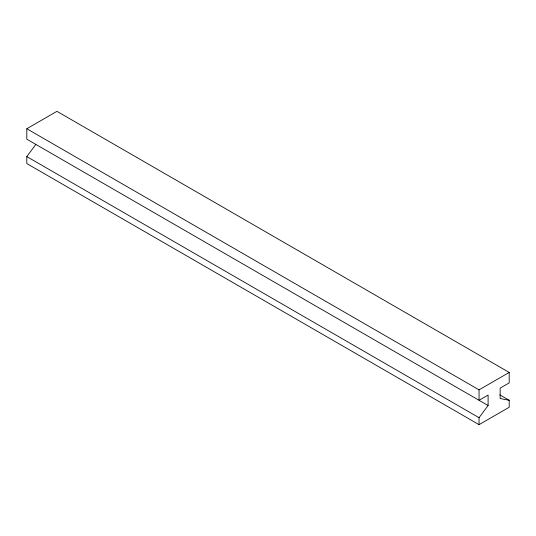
<?xml version="1.0" encoding="UTF-8"?>
<svg xmlns="http://www.w3.org/2000/svg" width="536" height="536" viewBox="0 0 536 536"><rect width="100%" height="100%" fill="white"/><g stroke="black" fill="none" stroke-linecap="round" stroke-linejoin="round"><path stroke-width="0.8" d="M499.78 394.851L509.2 400.292L509.2 407.253L479.05 424.659L26.8 163.56L26.8 156.592L35.845 144.412M479.05 424.659L479.05 417.698L488.095 405.518L488.095 395.072L479.05 400.292L479.05 389.846L26.8 128.747L26.8 139.186L488.095 405.518M26.8 128.747L56.95 111.341L509.2 372.44L509.2 382.885L500.155 388.111L500.155 398.55L509.2 400.292M479.05 389.846L509.2 372.44M26.8 156.592L479.05 417.698"/></g></svg>
